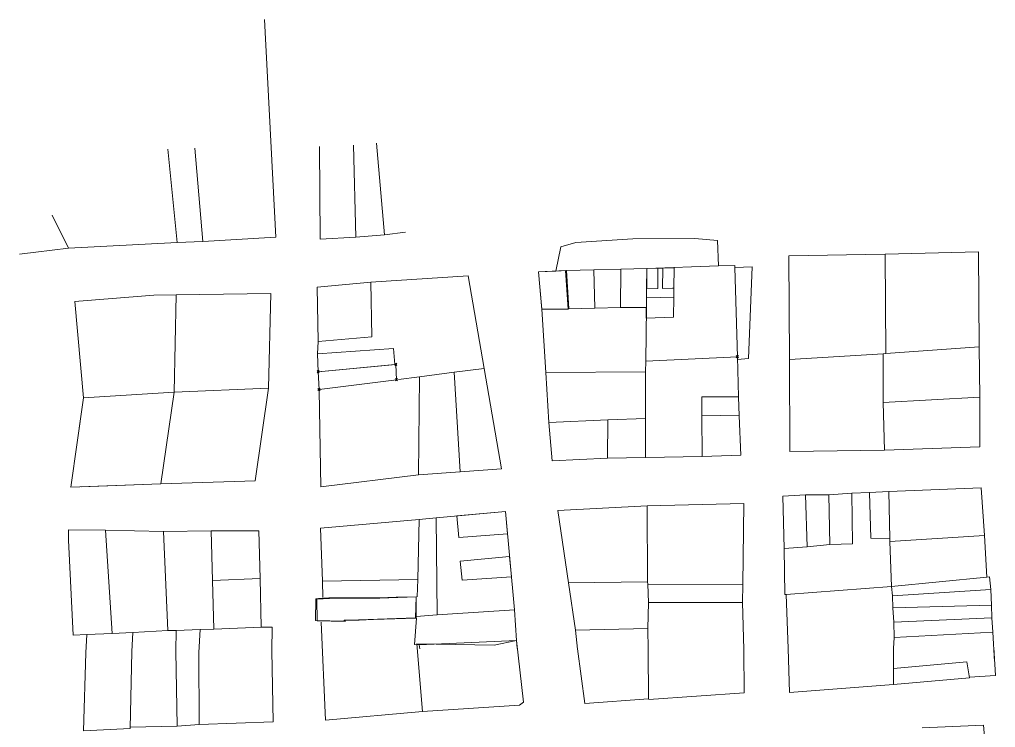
# Model space of a CAD drawing. Header units: millimetres. Extents: x 613495 to 614351, y 1317482 to 1318222.
# Drawn here: x 613495.2 to 613928.7, y 1317907.4 to 1318221.7 of the extents above; entities that cross this region are included whole.
import ezdxf

# ---------------------------------------------------------------- set-up
doc = ezdxf.new("R2010")
doc.units = ezdxf.units.MM
doc.header["$PDMODE"] = 35
doc.header["$PDSIZE"] = 0.5
for name, color, linetype in [('2', 7, 'Continuous'), ('6', 7, 'Continuous'), ('CVL_CUADCON_LIN', 8, 'Continuous'), ('CVL_CUADCON_TIT', 1, 'Continuous'), ('CVL_PUNTO', 250, 'Continuous')]:
    doc.layers.add(name, color=color, linetype=linetype)
doc.layers.add('Nivel 2', color=7, linetype='Continuous', lineweight=0)
doc.layers.add('Nivel 6', color=7, linetype='Continuous', lineweight=0)

msp = doc.modelspace()

# ---------------------------------------------------------------- linework, layer by layer
at = {"color": 1, "linetype": 'ByBlock', "lineweight": 0, "ltscale": 0.5, "flags": 128}
msp.add_lwpolyline([(613628.28, 1318057.43), (613627.88, 1318065.32), (613662.38, 1318068.59), (613662.69, 1318061.81), (613628.28, 1318057.43)], dxfattribs=at)
at = {"color": 1, "linetype": 'ByBlock', "lineweight": 0, "flags": 128}
msp.add_lwpolyline([(613712.89, 1317983.35), (613713.75, 1317974.19), (613691.8, 1317972.78), (613690.99, 1317981.24)], close=True, dxfattribs=at)
at = {"layer": '2', "color": 1, "linetype": 'ByBlock', "lineweight": 0}
for p, q in [((613565.21, 1318122.79), (613561.12, 1318164.23)), ((613573.07, 1318164.63), (613576.7, 1318123.14)), ((613643.58, 1318165.89), (613644.57, 1318125.15)), ((613657.32, 1318126.06), (613653.8, 1318166.84)), ((613517.02, 1318120.24), (613509.79, 1318134.84)), ((613644.57, 1318125.15), (613657.32, 1318126.06)), ((613666.73, 1318127.31), (613657.32, 1318126.06)), ((613495.22, 1318117.57), (613517.02, 1318120.24)), ((613517.02, 1318120.24), (613565.21, 1318122.79)), ((613576.7, 1318123.14), (613565.21, 1318122.79)), ((613879.8, 1318117.49), (613879.99, 1318073.44)), ((613738.13, 1318110.24), (613750.28, 1318110.64)), ((613750.28, 1318110.64), (613762.28, 1318110.93)), ((613750.28, 1318110.64), (613750.81, 1318093.62)), ((613762.2, 1318093.86), (613762.28, 1318110.93)), ((613762.28, 1318110.93), (613773.82, 1318111.17)), ((613773.82, 1318111.17), (613773.69, 1318093.85)), ((613773.82, 1318111.17), (613805.74, 1318112.3)), ((613812.91, 1318111.67), (613814.1, 1318072)), ((613738.13, 1318110.24), (613733.5, 1318109.97)), ((613739.17, 1318093.32), (613738.13, 1318110.24)), ((613651.26, 1318105.06), (613651.77, 1318080.88)), ((613564.75, 1318099.42), (613563.97, 1318056.19)), ((613727.27, 1318093.18), (613739.17, 1318093.32)), ((613750.81, 1318093.62), (613739.17, 1318093.32)), ((613762.2, 1318093.86), (613750.81, 1318093.62)), ((613773.69, 1318093.85), (613762.2, 1318093.86)), ((613773.48, 1318070.08), (613773.69, 1318093.85)), ((613727.27, 1318093.18), (613728.97, 1318065.04)), ((613651.77, 1318080.88), (613627.93, 1318078.76)), ((613921.46, 1318076.43), (613879.99, 1318073.44)), ((613921.76, 1318054.03), (613921.46, 1318076.43)), ((613814.1, 1318072), (613773.48, 1318070.08)), ((613814.1, 1318072), (613814.63, 1318054.22)), ((613878.92, 1318073.34), (613837.29, 1318070.7)), ((613878.92, 1318073.34), (613878.81, 1318051.7)), ((613879.99, 1318073.44), (613878.92, 1318073.34)), ((613773.3, 1318065.3), (613773.48, 1318070.08)), ((613663.52, 1318061.89), (613672.89, 1318063.07)), ((613672.89, 1318063.07), (613672.52, 1318019.53)), ((613688.34, 1318065.16), (613672.89, 1318063.07)), ((613688.34, 1318065.16), (613701.66, 1318066.73)), ((613691.02, 1318020.92), (613688.34, 1318065.16)), ((613728.97, 1318065.04), (613773.3, 1318065.3)), ((613728.97, 1318065.04), (613730.38, 1318042.8)), ((613773.3, 1318065.3), (613773.29, 1318044.52)), ((613563.97, 1318056.19), (613523.66, 1318053.71)), ((613563.97, 1318056.19), (613557.99, 1318015.53)), ((613563.97, 1318056.19), (613605.85, 1318058.11)), ((613798.36, 1318054.21), (613798.3, 1318046.03)), ((613814.63, 1318054.22), (613798.36, 1318054.21)), ((613814.87, 1318045.79), (613814.63, 1318054.22)), ((613878.81, 1318051.7), (613921.76, 1318054.03)), ((613878.81, 1318051.7), (613879.51, 1318030.47)), ((613798.3, 1318046.03), (613814.87, 1318045.79)), ((613798.3, 1318046.03), (613798.42, 1318027.69)), ((613730.38, 1318042.8), (613756.51, 1318043.91)), ((613756.51, 1318043.91), (613756.43, 1318026.89)), ((613773.29, 1318044.52), (613756.51, 1318043.91)), ((613773.26, 1318027.3), (613773.29, 1318044.52)), ((613756.43, 1318026.89), (613773.26, 1318027.3)), ((613798.42, 1318027.69), (613773.26, 1318027.3)), ((613672.52, 1318019.53), (613691.02, 1318020.92)), ((613854.68, 1318010.72), (613864.94, 1318011.47)), ((613864.94, 1318011.47), (613872.77, 1318011.7)), ((613864.94, 1318011.47), (613865.19, 1317988.86)), ((613872.77, 1318011.7), (613881.31, 1318012.13)), ((613873.37, 1317991.38), (613872.77, 1318011.7)), ((613881.31, 1318012.13), (613881.81, 1317991.26)), ((613844.41, 1318010.63), (613854.68, 1318010.72)), ((613844.41, 1318010.63), (613845.06, 1317987.62)), ((613854.68, 1318010.72), (613855.18, 1317988.62)), ((613774.06, 1318005.82), (613774.15, 1317971.98)), ((613672.81, 1317999.72), (613672.16, 1317973.1)), ((613672.81, 1317999.72), (613680.28, 1318000.51)), ((613680.28, 1318000.51), (613680.77, 1317957.33)), ((613533.47, 1317994.92), (613536.35, 1317949.11)), ((613533.47, 1317994.92), (613559.25, 1317994.35)), ((613580.4, 1317994.63), (613559.25, 1317994.35)), ((613559.25, 1317994.35), (613561.06, 1317950.36)), ((613581, 1317972.68), (613580.4, 1317994.63)), ((613881.81, 1317991.26), (613873.37, 1317991.38)), ((613881.81, 1317991.26), (613881.86, 1317989.94)), ((613881.86, 1317989.94), (613923.9, 1317992.57)), ((613882.56, 1317969.97), (613881.86, 1317989.94)), ((613923.9, 1317992.57), (613924.94, 1317974.13)), ((613845.06, 1317987.62), (613834.85, 1317986.88)), ((613834.85, 1317986.88), (613835.24, 1317966.46)), ((613855.18, 1317988.62), (613845.06, 1317987.62)), ((613865.19, 1317988.86), (613855.18, 1317988.62)), ((613581, 1317972.68), (613602.14, 1317973.57)), ((613581.6, 1317950.99), (613581, 1317972.68)), ((613602.14, 1317973.57), (613602.59, 1317951.93)), ((613629.86, 1317972.35), (613672.16, 1317973.1)), ((613629.89, 1317965.03), (613629.86, 1317972.35)), ((613672.16, 1317973.1), (613671.88, 1317965.43)), ((613774.15, 1317971.98), (613739.07, 1317971.61)), ((613774.26, 1317971.02), (613774.15, 1317971.98)), ((613924.94, 1317974.13), (613882.56, 1317969.97)), ((613924.94, 1317974.13), (613926.16, 1317974.29)), ((613926.16, 1317974.29), (613926.65, 1317968.65)), ((613739.07, 1317971.61), (613742.16, 1317950.64)), ((613816.46, 1317970.81), (613774.26, 1317971.02)), ((613774.26, 1317971.02), (613774.55, 1317962.79)), ((613816.39, 1317962.89), (613816.46, 1317970.81)), ((613835.8, 1317966.36), (613882.56, 1317969.97)), ((613883.03, 1317965.76), (613882.56, 1317969.97)), ((613926.65, 1317968.65), (613883.03, 1317965.76)), ((613926.98, 1317961.75), (613926.65, 1317968.65)), ((613835.24, 1317966.46), (613835.8, 1317966.36)), ((613883.03, 1317965.76), (613883.21, 1317960.48)), ((613680.77, 1317957.33), (613715.13, 1317959.54)), ((613715.13, 1317959.54), (613715.97, 1317946.01)), ((613774.29, 1317951.31), (613774.55, 1317962.79)), ((613774.55, 1317962.79), (613816.39, 1317962.89)), ((613883.21, 1317960.48), (613926.98, 1317961.75)), ((613883.54, 1317954.18), (613883.21, 1317960.48)), ((613926.98, 1317961.75), (613927.16, 1317956.01)), ((613671.5, 1317955.88), (613670.7, 1317944.24)), ((613680.77, 1317957.33), (613671.48, 1317956.67)), ((613927.16, 1317956.01), (613883.54, 1317954.18)), ((613927.64, 1317949.71), (613927.16, 1317956.01)), ((613561.06, 1317950.36), (613545.56, 1317949.55)), ((613561.06, 1317950.36), (613564.87, 1317950.38)), ((613564.87, 1317950.38), (613575.45, 1317950.82)), ((613575.45, 1317950.82), (613581.6, 1317950.99)), ((613602.59, 1317951.93), (613581.6, 1317950.99)), ((613742.16, 1317950.64), (613774.29, 1317951.31)), ((613883.54, 1317954.18), (613883.77, 1317947.27)), ((613536.35, 1317949.11), (613525.12, 1317948.66)), ((613545.56, 1317949.55), (613536.35, 1317949.11)), ((613672.81, 1317944.12), (613715.97, 1317946.01)), ((613883.77, 1317947.27), (613927.64, 1317949.71)), ((613670.7, 1317944.24), (613672.81, 1317944.12)), ((613883.45, 1317933.56), (613883.5, 1317926.39)), ((613883.5, 1317926.39), (613917.15, 1317929.34)), ((613544.42, 1317907.47), (613565.26, 1317907.95)), ((613565.26, 1317907.95), (613575.07, 1317908.65))]:
    msp.add_line(p, q, dxfattribs=at)
for points in [[(613576.7, 1318123.14), (613609.03, 1318125.03), (613603.99, 1318221.73)], [(613644.57, 1318125.15), (613628.81, 1318124.13), (613628.53, 1318165.28)], [(613805.74, 1318112.3), (613805.24, 1318123.58), (613795.22, 1318124.56), (613767.71, 1318124.31), (613742.4, 1318122.65), (613735.7, 1318120.8), (613733.5, 1318109.97)], [(613879.8, 1318117.49), (613836.89, 1318116.73), (613837.29, 1318070.7)], [(613879.8, 1318117.49), (613921.18, 1318118.54), (613921.46, 1318076.43)], [(613812.91, 1318111.67), (613812.91, 1318112.48), (613805.74, 1318112.3)], [(613812.91, 1318111.67), (613820.69, 1318111.95), (613818.98, 1318071.15), (613814.1, 1318070.83)], [(613651.26, 1318105.06), (613694.57, 1318107.95), (613701.66, 1318066.73)], [(613733.5, 1318109.97), (613725.73, 1318109.74), (613727.27, 1318093.18)], [(613627.93, 1318078.76), (613627.37, 1318102.94), (613651.26, 1318105.06)], [(613564.75, 1318099.42), (613554.89, 1318099.39), (613519.77, 1318096.57), (613523.66, 1318053.71)], [(613605.85, 1318058.11), (613606.9, 1318100.08), (613564.75, 1318099.42)], [(613837.29, 1318070.7), (613837.46, 1318029.86), (613879.51, 1318030.47)], [(613701.66, 1318066.73), (613709.37, 1318022.25), (613691.02, 1318020.92)], [(613557.99, 1318015.53), (613599.83, 1318016.89), (613605.85, 1318058.11)], [(613672.52, 1318019.53), (613629.07, 1318014.2), (613628.29, 1318057.04)], [(613523.66, 1318053.71), (613518.08, 1318014.02), (613557.99, 1318015.53)], [(613879.51, 1318030.47), (613921.85, 1318031.98), (613921.76, 1318054.03)], [(613814.87, 1318045.79), (613815.56, 1318028.26), (613798.42, 1318027.69)], [(613756.43, 1318026.89), (613731.83, 1318025.79), (613730.38, 1318042.8)], [(613881.31, 1318012.13), (613922.44, 1318013.8), (613923.9, 1317992.57)], [(613774.06, 1318005.82), (613816.92, 1318006.83), (613816.46, 1317970.81)], [(613844.41, 1318010.63), (613834.29, 1318010.14), (613834.85, 1317986.88)], [(613680.28, 1318000.51), (613711.03, 1318003.26), (613715.13, 1317959.54)], [(613774.06, 1318005.82), (613734.31, 1318003.75), (613739.07, 1317971.61)], [(613672.81, 1317999.72), (613628.89, 1317995.91), (613629.86, 1317972.35)], [(613533.47, 1317994.92), (613516.99, 1317995.17), (613516.91, 1317990.55), (613519.12, 1317948.34), (613525.12, 1317948.66)], [(613580.4, 1317994.63), (613601.55, 1317994.65), (613602.14, 1317973.57)], [(613743.06, 1317942.26), (613746.39, 1317918), (613774.66, 1317920.15)], [(613917.15, 1317929.34), (613915.99, 1317936.46), (613883.45, 1317933.56)], [(613896.24, 1317907.26), (613923.49, 1317908.44), (613924.14, 1317899.9)]]:
    msp.add_lwpolyline(points, dxfattribs=at)
msp.add_point((613814.1, 1318072), dxfattribs=at)
at = {"layer": '6', "color": 1, "linetype": 'ByBlock', "lineweight": 0}
for p, q in [((613835.8, 1317966.36), (613836.59, 1317942.48)), ((613816.39, 1317962.89), (613816.92, 1317942)), ((613564.87, 1317950.38), (613564.73, 1317941.2)), ((613575.45, 1317950.82), (613574.8, 1317940.73)), ((613742.16, 1317950.64), (613743.11, 1317942.13)), ((613774.29, 1317951.31), (613774.47, 1317941.81)), ((613525.12, 1317948.66), (613524.68, 1317940.55)), ((613545.56, 1317949.55), (613545.16, 1317941.13)), ((613715.97, 1317946.01), (613716.26, 1317942.5)), ((613883.77, 1317947.27), (613883.51, 1317942.46)), ((613927.64, 1317949.71), (613928.37, 1317936.65)), ((613671.64, 1317944.55), (613674.2, 1317914.4)), ((613672.81, 1317944.12), (613673.06, 1317942.25)), ((613774.66, 1317920.15), (613774.47, 1317941.81)), ((613883.45, 1317933.56), (613883.51, 1317942.46)), ((613564.73, 1317941.2), (613565.26, 1317907.95)), ((613574.8, 1317940.73), (613575.07, 1317908.65))]:
    msp.add_line(p, q, dxfattribs=at)
for points in [[(613602.59, 1317951.93), (613607.42, 1317951.95), (613607.33, 1317941.34)], [(613674.2, 1317914.4), (613717.31, 1317917.33), (613719.14, 1317918.65), (613715.97, 1317946.01), (613706.05, 1317943.94), (613671.64, 1317944.55)], [(613816.92, 1317942), (613817.16, 1317922.78), (613774.76, 1317919.84)], [(613836.59, 1317942.48), (613837.24, 1317922.95), (613883.5, 1317926.39)], [(613927.99, 1317942.85), (613928.74, 1317930.45), (613917.2, 1317929.65)], [(613524.68, 1317940.55), (613523.68, 1317905.93), (613544.42, 1317906.91), (613545.16, 1317941.13)], [(613607.33, 1317941.34), (613607.86, 1317909.92), (613575.07, 1317908.65)]]:
    msp.add_lwpolyline(points, dxfattribs=at)
at = {"layer": 'CVL_CUADCON_LIN', "color": 1, "linetype": 'ByBlock', "lineweight": 0, "ltscale": 0.5, "flags": 128}
for points in [[(613773.82, 1318111.11), (613773.75, 1318102.11), (613773.72, 1318098.11), (613773.64, 1318089.11)], [(613785.96, 1318111.51), (613780.96, 1318111.35), (613778.82, 1318111.27), (613773.82, 1318111.11)], [(613778.82, 1318111.27), (613778.74, 1318102.28)], [(613780.96, 1318111.35), (613780.89, 1318102.35), (613785.89, 1318102.51)], [(613785.96, 1318111.51), (613785.89, 1318102.51), (613785.86, 1318098.51), (613785.79, 1318089.51)], [(613785.96, 1318111.51), (613785.89, 1318102.51)], [(613725.73, 1318109.74), (613737.74, 1318110.22)], [(613725.73, 1318109.74), (613727.29, 1318093.01)], [(613737.74, 1318110.22), (613738.99, 1318093.19), (613727.29, 1318093.01)], [(613778.74, 1318102.28), (613773.74, 1318102.11)], [(613773.72, 1318098.11), (613785.86, 1318098.51)], [(613773.64, 1318089.11), (613785.79, 1318089.51)], [(613711.03, 1318003.26), (613711.95, 1317993.38)], [(613689.51, 1318001.34), (613690.42, 1317991.71)]]:
    msp.add_lwpolyline(points, dxfattribs=at)
at = {"layer": 'CVL_CUADCON_LIN', "color": 1, "linetype": 'ByBlock', "lineweight": 0, "ltscale": 0.5, "const_width": 0.2, "flags": 128}
msp.add_lwpolyline([(613780.96, 1318111.35), (613785.96, 1318111.51), (613785.89, 1318102.51), (613780.89, 1318102.35)], close=True, dxfattribs=at)
at = {"layer": 'CVL_CUADCON_LIN', "color": 1, "linetype": 'ByBlock', "lineweight": 0, "ltscale": 0.5, "flags": 128}
for points in [[(613725.73, 1318109.74), (613737.74, 1318110.22), (613738.99, 1318093.19), (613727.29, 1318093.01)], [(613711.03, 1318003.26), (613711.95, 1317993.38), (613690.42, 1317991.7), (613689.51, 1318001.34)]]:
    msp.add_lwpolyline(points, close=True, dxfattribs=at)
at = {"layer": 'CVL_CUADCON_TIT', "color": 1, "linetype": 'ByBlock', "lineweight": 0, "ltscale": 0.5, "flags": 128}
for points in [[(613627.65, 1318073.35), (613627.88, 1318065.32), (613661.88, 1318068.55), (613661.36, 1318075.61), (613627.65, 1318073.35)], [(613626.78, 1317964.44), (613627.98, 1317964.68), (613632.57, 1317964.89), (613637.69, 1317964.96), (613646.18, 1317964.94), (613655.02, 1317964.92), (613662.58, 1317965.19), (613671.39, 1317965.34), (613671.14, 1317955.98), (613645.73, 1317955.22), (613639.49, 1317955.03), (613639.44, 1317954.58), (613626.65, 1317954.85), (613626.78, 1317964.44)], [(613627.44, 1317954.71), (613627.25, 1317964.29), (613632.97, 1317964.71), (613646.64, 1317964.78), (613655.32, 1317964.78), (613671.39, 1317965.34), (613671.43, 1317955.88), (613652.52, 1317955.38), (613646.14, 1317955.06), (613639.89, 1317954.91), (613639.87, 1317954.42), (613627.44, 1317954.71)]]:
    msp.add_lwpolyline(points, dxfattribs=at)
at = {"layer": 'CVL_PUNTO', "color": 1, "linetype": 'ByBlock', "lineweight": 0, "ltscale": 0.5}
for p in [(613662.38, 1318068.59), (613627.88, 1318065.32), (613662.69, 1318061.81), (613628.28, 1318057.43)]:
    msp.add_point(p, dxfattribs=at)
at = {"layer": 'Nivel 2', "color": 1, "linetype": 'ByBlock', "lineweight": 0}
for p, q in [((613565.21, 1318122.79), (613561.12, 1318164.23)), ((613573.07, 1318164.63), (613576.7, 1318123.14)), ((613643.58, 1318165.89), (613644.57, 1318125.15)), ((613657.32, 1318126.06), (613653.8, 1318166.84)), ((613517.02, 1318120.24), (613509.79, 1318134.84)), ((613644.57, 1318125.15), (613657.32, 1318126.06)), ((613666.73, 1318127.31), (613657.32, 1318126.06)), ((613495.22, 1318117.57), (613517.02, 1318120.24)), ((613517.02, 1318120.24), (613565.21, 1318122.79)), ((613576.7, 1318123.14), (613565.21, 1318122.79)), ((613879.8, 1318117.49), (613879.99, 1318073.44)), ((613738.13, 1318110.24), (613750.28, 1318110.64)), ((613750.28, 1318110.64), (613762.28, 1318110.93)), ((613750.28, 1318110.64), (613750.81, 1318093.62)), ((613762.2, 1318093.86), (613762.28, 1318110.93)), ((613762.28, 1318110.93), (613773.82, 1318111.17)), ((613773.82, 1318111.17), (613773.69, 1318093.85)), ((613773.82, 1318111.17), (613805.74, 1318112.3)), ((613812.91, 1318111.67), (613814.1, 1318072)), ((613738.13, 1318110.24), (613733.5, 1318109.97)), ((613739.17, 1318093.32), (613738.13, 1318110.24)), ((613651.26, 1318105.06), (613651.77, 1318080.88)), ((613564.75, 1318099.42), (613563.97, 1318056.19)), ((613727.27, 1318093.18), (613739.17, 1318093.32)), ((613750.81, 1318093.62), (613739.17, 1318093.32)), ((613762.2, 1318093.86), (613750.81, 1318093.62)), ((613773.69, 1318093.85), (613762.2, 1318093.86)), ((613773.48, 1318070.08), (613773.69, 1318093.85)), ((613727.27, 1318093.18), (613728.97, 1318065.04)), ((613651.77, 1318080.88), (613627.93, 1318078.76)), ((613627.93, 1318078.76), (613627.65, 1318073.35)), ((613921.46, 1318076.43), (613879.99, 1318073.44)), ((613921.76, 1318054.03), (613921.46, 1318076.43)), ((613814.1, 1318072), (613773.48, 1318070.08)), ((613814.1, 1318072), (613814.63, 1318054.22)), ((613878.92, 1318073.34), (613837.29, 1318070.7)), ((613878.92, 1318073.34), (613878.81, 1318051.7)), ((613879.99, 1318073.44), (613878.92, 1318073.34)), ((613773.3, 1318065.3), (613773.48, 1318070.08)), ((613663.52, 1318061.89), (613672.89, 1318063.07)), ((613672.89, 1318063.07), (613672.52, 1318019.53)), ((613688.34, 1318065.16), (613672.89, 1318063.07)), ((613688.34, 1318065.16), (613701.66, 1318066.73)), ((613691.02, 1318020.92), (613688.34, 1318065.16)), ((613728.97, 1318065.04), (613773.3, 1318065.3)), ((613728.97, 1318065.04), (613730.38, 1318042.8)), ((613773.3, 1318065.3), (613773.29, 1318044.52)), ((613563.97, 1318056.19), (613523.66, 1318053.71)), ((613563.97, 1318056.19), (613557.99, 1318015.53)), ((613563.97, 1318056.19), (613605.85, 1318058.11)), ((613798.36, 1318054.21), (613798.3, 1318046.03)), ((613814.63, 1318054.22), (613798.36, 1318054.21)), ((613814.87, 1318045.79), (613814.63, 1318054.22)), ((613878.81, 1318051.7), (613921.76, 1318054.03)), ((613878.81, 1318051.7), (613879.51, 1318030.47)), ((613798.3, 1318046.03), (613798.42, 1318027.69)), ((613798.3, 1318046.03), (613814.87, 1318045.79)), ((613730.38, 1318042.8), (613756.51, 1318043.91)), ((613756.51, 1318043.91), (613756.43, 1318026.89)), ((613773.29, 1318044.52), (613756.51, 1318043.91)), ((613773.26, 1318027.3), (613773.29, 1318044.52)), ((613756.43, 1318026.89), (613773.26, 1318027.3)), ((613798.42, 1318027.69), (613773.26, 1318027.3)), ((613672.52, 1318019.53), (613691.02, 1318020.92)), ((613854.68, 1318010.72), (613864.94, 1318011.47)), ((613864.94, 1318011.47), (613872.77, 1318011.7)), ((613864.94, 1318011.47), (613865.19, 1317988.86)), ((613872.77, 1318011.7), (613881.31, 1318012.13)), ((613873.37, 1317991.38), (613872.77, 1318011.7)), ((613881.31, 1318012.13), (613881.81, 1317991.26)), ((613844.41, 1318010.63), (613854.68, 1318010.72)), ((613844.41, 1318010.63), (613845.06, 1317987.62)), ((613854.68, 1318010.72), (613855.18, 1317988.62)), ((613774.06, 1318005.82), (613774.15, 1317971.98)), ((613672.81, 1317999.72), (613672.16, 1317973.1)), ((613672.81, 1317999.72), (613680.28, 1318000.51)), ((613680.28, 1318000.51), (613680.77, 1317957.33)), ((613533.47, 1317994.92), (613559.25, 1317994.35)), ((613533.47, 1317994.92), (613536.35, 1317949.11)), ((613580.4, 1317994.63), (613559.25, 1317994.35)), ((613559.25, 1317994.35), (613561.06, 1317950.36)), ((613581, 1317972.68), (613580.4, 1317994.63)), ((613881.81, 1317991.26), (613873.37, 1317991.38)), ((613881.81, 1317991.26), (613881.86, 1317989.94)), ((613881.86, 1317989.94), (613923.9, 1317992.57)), ((613882.56, 1317969.97), (613881.86, 1317989.94)), ((613923.9, 1317992.57), (613924.94, 1317974.13)), ((613845.06, 1317987.62), (613834.85, 1317986.88)), ((613834.85, 1317986.88), (613835.24, 1317966.46)), ((613855.18, 1317988.62), (613845.06, 1317987.62)), ((613865.19, 1317988.86), (613855.18, 1317988.62)), ((613581, 1317972.68), (613602.14, 1317973.57)), ((613581.6, 1317950.99), (613581, 1317972.68)), ((613602.14, 1317973.57), (613602.59, 1317951.93)), ((613629.86, 1317972.35), (613672.16, 1317973.1)), ((613629.89, 1317965.03), (613629.86, 1317972.35)), ((613672.16, 1317973.1), (613671.88, 1317965.43)), ((613774.15, 1317971.98), (613739.07, 1317971.61)), ((613774.26, 1317971.02), (613774.15, 1317971.98)), ((613924.94, 1317974.13), (613882.56, 1317969.97)), ((613924.94, 1317974.13), (613926.16, 1317974.29)), ((613926.16, 1317974.29), (613926.65, 1317968.65)), ((613739.07, 1317971.61), (613742.16, 1317950.64)), ((613774.26, 1317971.02), (613774.55, 1317962.79)), ((613816.46, 1317970.81), (613774.26, 1317971.02)), ((613816.39, 1317962.89), (613816.46, 1317970.81)), ((613835.8, 1317966.36), (613882.56, 1317969.97)), ((613883.03, 1317965.76), (613882.56, 1317969.97)), ((613926.65, 1317968.65), (613883.03, 1317965.76)), ((613926.98, 1317961.75), (613926.65, 1317968.65)), ((613835.24, 1317966.46), (613835.8, 1317966.36)), ((613883.03, 1317965.76), (613883.21, 1317960.48)), ((613680.77, 1317957.33), (613715.13, 1317959.54)), ((613715.13, 1317959.54), (613715.97, 1317946.01)), ((613774.29, 1317951.31), (613774.55, 1317962.79)), ((613774.55, 1317962.79), (613816.39, 1317962.89)), ((613883.21, 1317960.48), (613926.98, 1317961.75)), ((613883.54, 1317954.18), (613883.21, 1317960.48)), ((613926.98, 1317961.75), (613927.16, 1317956.01)), ((613671.5, 1317955.88), (613670.7, 1317944.24)), ((613680.77, 1317957.33), (613671.48, 1317956.67)), ((613927.16, 1317956.01), (613883.54, 1317954.18)), ((613927.64, 1317949.71), (613927.16, 1317956.01)), ((613561.06, 1317950.36), (613545.56, 1317949.55)), ((613561.06, 1317950.36), (613564.87, 1317950.38)), ((613564.87, 1317950.38), (613575.45, 1317950.82)), ((613575.45, 1317950.82), (613581.6, 1317950.99)), ((613602.59, 1317951.93), (613581.6, 1317950.99)), ((613742.16, 1317950.64), (613774.29, 1317951.31)), ((613883.54, 1317954.18), (613883.77, 1317947.27)), ((613536.35, 1317949.11), (613525.12, 1317948.66)), ((613545.56, 1317949.55), (613536.35, 1317949.11)), ((613672.81, 1317944.12), (613715.97, 1317946.01)), ((613883.77, 1317947.27), (613927.64, 1317949.71)), ((613670.7, 1317944.24), (613672.81, 1317944.12))]:
    msp.add_line(p, q, dxfattribs=at)
at = {"layer": 'Nivel 2', "color": 1, "linetype": 'ByBlock', "lineweight": 0, "flags": 128}
for points in [[(613576.7, 1318123.14), (613609.03, 1318125.03), (613603.99, 1318221.73)], [(613644.57, 1318125.15), (613628.81, 1318124.13), (613628.53, 1318165.28)], [(613805.74, 1318112.3), (613805.24, 1318123.58), (613795.22, 1318124.56), (613767.71, 1318124.31), (613742.4, 1318122.65), (613735.7, 1318120.8), (613733.5, 1318109.97)], [(613879.8, 1318117.49), (613836.89, 1318116.73), (613837.29, 1318070.7)], [(613879.8, 1318117.49), (613921.18, 1318118.54), (613921.46, 1318076.43)], [(613812.91, 1318111.67), (613812.91, 1318112.48), (613805.74, 1318112.3)], [(613812.91, 1318111.67), (613820.69, 1318111.95), (613818.98, 1318071.15), (613814.1, 1318070.83)], [(613651.26, 1318105.06), (613694.57, 1318107.95), (613701.66, 1318066.73)], [(613733.5, 1318109.97), (613725.73, 1318109.74), (613727.27, 1318093.18)], [(613627.93, 1318078.76), (613627.37, 1318102.94), (613651.26, 1318105.06)], [(613564.75, 1318099.42), (613554.89, 1318099.39), (613519.77, 1318096.57), (613523.66, 1318053.71)], [(613605.85, 1318058.11), (613606.9, 1318100.08), (613564.75, 1318099.42)], [(613837.29, 1318070.7), (613837.46, 1318029.86), (613879.51, 1318030.47)], [(613701.66, 1318066.73), (613709.37, 1318022.25), (613691.02, 1318020.92)], [(613557.99, 1318015.53), (613599.83, 1318016.89), (613605.85, 1318058.11)], [(613672.52, 1318019.53), (613629.07, 1318014.2), (613628.29, 1318057.04)], [(613523.66, 1318053.71), (613521.77, 1318040.28)], [(613879.51, 1318030.47), (613921.85, 1318031.98), (613921.76, 1318054.03)], [(613814.87, 1318045.79), (613815.56, 1318028.26), (613798.42, 1318027.69)], [(613756.43, 1318026.89), (613731.83, 1318025.79), (613730.38, 1318042.8)], [(613522.65, 1318014.19), (613557.99, 1318015.53)], [(613881.31, 1318012.13), (613922.44, 1318013.8), (613923.9, 1317992.57)], [(613774.06, 1318005.82), (613816.92, 1318006.83), (613816.46, 1317970.81)], [(613844.41, 1318010.63), (613834.29, 1318010.14), (613834.85, 1317986.88)], [(613680.28, 1318000.51), (613711.03, 1318003.26), (613715.13, 1317959.54)], [(613774.06, 1318005.82), (613734.31, 1318003.75), (613739.07, 1317971.61)], [(613672.81, 1317999.72), (613628.89, 1317995.91), (613629.86, 1317972.35)], [(613533.47, 1317994.92), (613516.99, 1317995.17), (613516.91, 1317990.55), (613519.12, 1317948.34), (613525.12, 1317948.66)], [(613580.4, 1317994.63), (613601.55, 1317994.65), (613602.14, 1317973.57)], [(613743.06, 1317942.26), (613746.39, 1317918), (613774.66, 1317920.15)], [(613917.15, 1317929.34), (613915.99, 1317936.46), (613883.45, 1317933.56)], [(613883.45, 1317933.56), (613883.5, 1317926.39)], [(613883.5, 1317926.39), (613917.15, 1317929.34)], [(613544.42, 1317907.47), (613565.26, 1317907.95)], [(613565.26, 1317907.95), (613575.07, 1317908.65)], [(613896.24, 1317907.26), (613923.49, 1317908.44), (613924.14, 1317899.9)]]:
    msp.add_lwpolyline(points, dxfattribs=at)
at = {"layer": 'Nivel 2', "color": 1, "linetype": 'ByBlock', "lineweight": 0}
msp.add_point((613814.1, 1318072), dxfattribs=at)
at = {"layer": 'Nivel 6', "color": 1, "linetype": 'ByBlock', "lineweight": 0}
for p, q in [((613564.87, 1317950.38), (613564.73, 1317941.2)), ((613575.45, 1317950.82), (613574.8, 1317940.73)), ((613629.26, 1317954.12), (613631.09, 1317910.65)), ((613742.16, 1317950.64), (613743.11, 1317942.13)), ((613774.29, 1317951.31), (613774.47, 1317941.81)), ((613545.56, 1317949.55), (613545.16, 1317941.13)), ((613715.97, 1317946.01), (613716.26, 1317942.5)), ((613883.77, 1317947.27), (613883.51, 1317942.46)), ((613672.81, 1317944.12), (613673.06, 1317942.25)), ((613631.09, 1317910.65), (613674.2, 1317914.4))]:
    msp.add_line(p, q, dxfattribs=at)
at = {"layer": 'Nivel 6', "color": 1, "linetype": 'ByBlock', "lineweight": 0, "flags": 128}
for points in [[(613835.8, 1317966.36), (613836.59, 1317942.48)], [(613816.39, 1317962.89), (613816.92, 1317942)], [(613602.59, 1317951.93), (613607.42, 1317951.95), (613607.33, 1317941.34)], [(613525.12, 1317948.66), (613524.68, 1317940.55)], [(613674.2, 1317914.4), (613717.31, 1317917.33), (613719.14, 1317918.65), (613715.97, 1317946.01), (613706.05, 1317943.94), (613671.64, 1317944.55)], [(613927.64, 1317949.71), (613928.37, 1317936.65)], [(613671.64, 1317944.55), (613674.2, 1317914.4)], [(613774.66, 1317920.15), (613774.47, 1317941.81)], [(613816.92, 1317942), (613817.16, 1317922.78), (613774.76, 1317919.84)], [(613836.59, 1317942.48), (613837.24, 1317922.95), (613883.5, 1317926.39)], [(613883.45, 1317933.56), (613883.51, 1317942.46)], [(613927.99, 1317942.85), (613928.74, 1317930.45), (613917.2, 1317929.65)], [(613524.68, 1317940.55), (613523.68, 1317905.93), (613544.42, 1317906.91), (613545.16, 1317941.13)], [(613564.73, 1317941.2), (613565.26, 1317907.95)], [(613574.8, 1317940.73), (613575.07, 1317908.65)], [(613607.33, 1317941.34), (613607.86, 1317909.92), (613575.07, 1317908.65)]]:
    msp.add_lwpolyline(points, dxfattribs=at)

doc.saveas('drawing.dxf')
